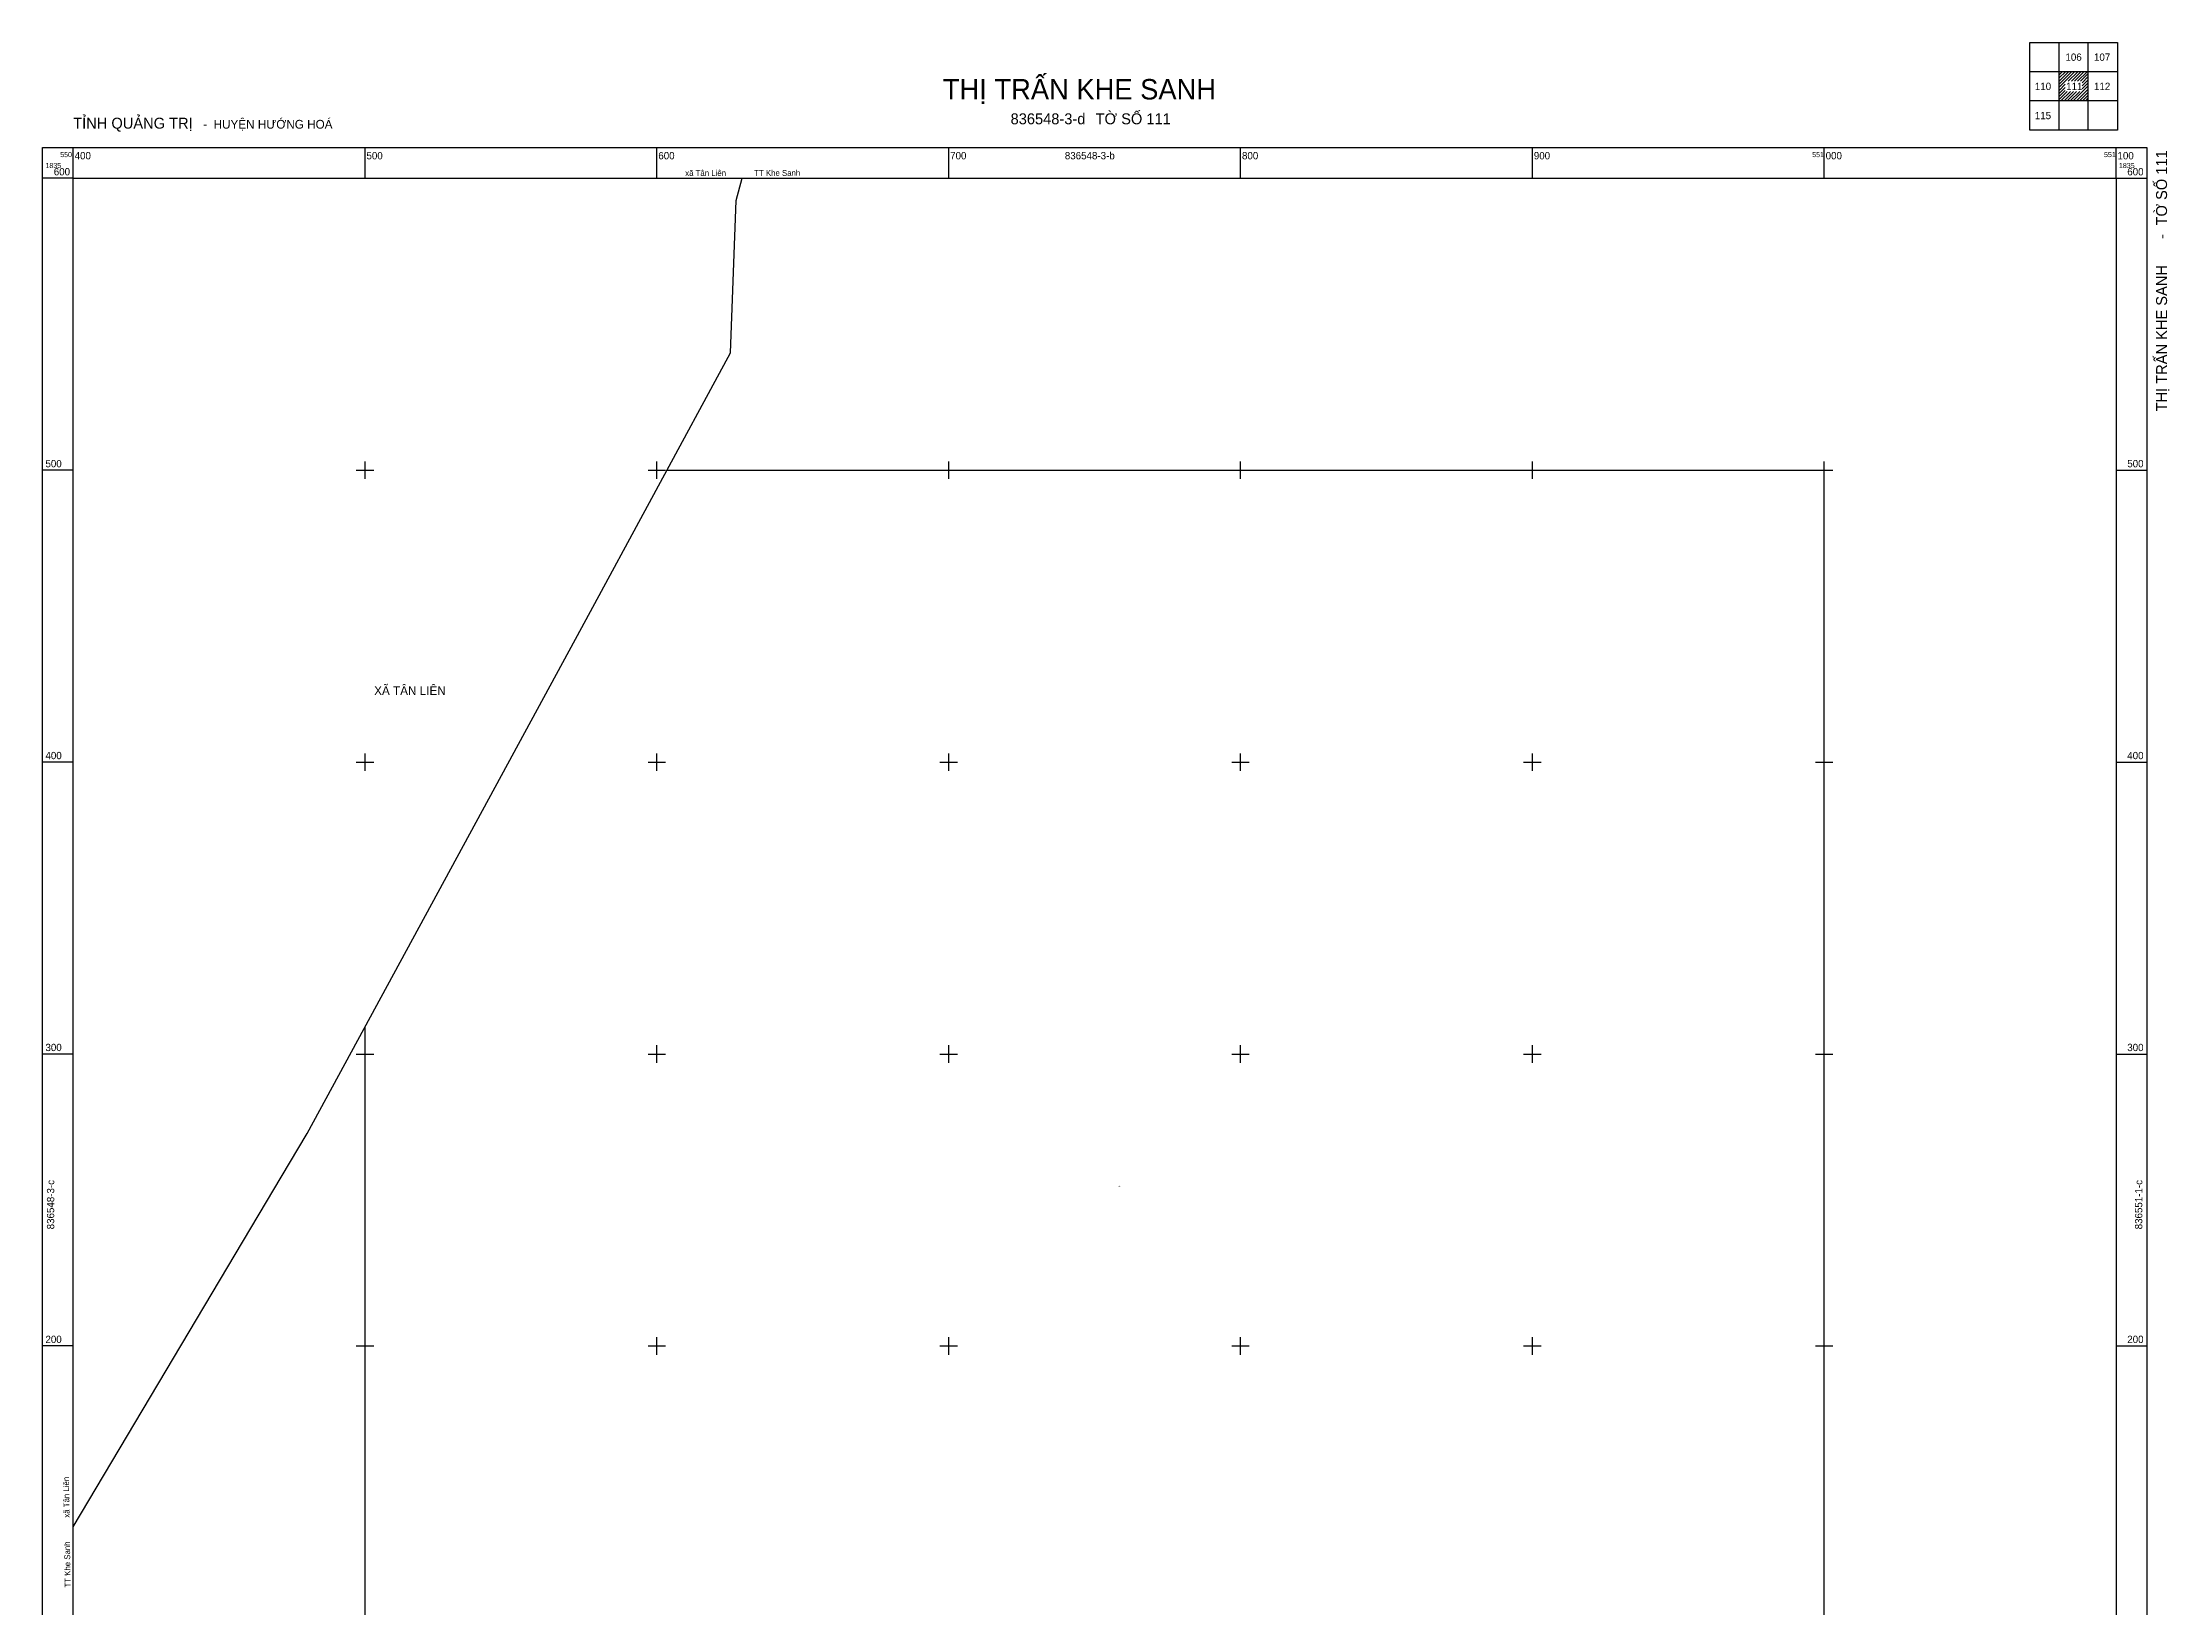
# Model space of a CAD drawing. Extents: x 550390 to 551118, y 1834759 to 1835646.
# Drawn here: x 550390 to 551118, y 1835110 to 1835646 of the extents above; entities that cross this region are included whole.
import ezdxf

# ---------------------------------------------------------------- set-up
doc = ezdxf.new("R2010")
doc.units = 0
for name, color, linetype in [('Level 15', 7, 'Continuous'), ('Level 24', 7, 'Continuous'), ('Level 28', 7, 'Continuous'), ('Level 46', 7, 'Continuous'), ('Level 48', 7, 'Continuous'), ('Level 63', 7, 'Continuous')]:
    doc.layers.add(name, color=color, linetype=linetype)

msp = doc.modelspace()

# ---------------------------------------------------------------- linework, layer by layer
at = {"layer": 'Level 24'}
for p, q in [((550603.46, 1835500), (551000, 1835500)), ((551000, 1835044.81), (551000, 1835500)), ((550500, 1835000), (550500, 1835309.31))]:
    msp.add_line(p, q, dxfattribs=at)
at = {"layer": 'Level 46'}
for points in [[(550574.24, 1835446.14), (550625.29, 1835540.23), (550627.13, 1835592.4), (550629.18, 1835600)], [(550474.11, 1835262.59), (550480.2, 1835272.82), (550574.24, 1835446.14)], [(550400, 1835138.01), (550474.11, 1835262.59)]]:
    msp.add_lwpolyline(points, dxfattribs=at)
at = {"layer": 'Level 63'}
for p, q in [((551080.5, 1835636.49), (551080.51, 1835636.5)), ((551080.5, 1835635.43), (551081.57, 1835636.5)), ((551080.5, 1835634.37), (551082.63, 1835636.5)), ((551080.5, 1835633.31), (551083.69, 1835636.5)), ((551080.5, 1835632.25), (551084.75, 1835636.5)), ((551080.5, 1835631.18), (551085.82, 1835636.5)), ((551083.63, 1835633.25), (551086.88, 1835636.5)), ((551084.69, 1835633.25), (551087.94, 1835636.5)), ((551085.75, 1835633.25), (551089, 1835636.5)), ((551086.81, 1835633.25), (551090.06, 1835636.5)), ((551087.87, 1835633.25), (551090.5, 1835635.88)), ((551088.43, 1835632.75), (551090.5, 1835634.82)), ((551088.43, 1835631.69), (551090.5, 1835633.76)), ((551080.5, 1835630.12), (551082.57, 1835632.19)), ((551080.5, 1835629.06), (551082.57, 1835631.13)), ((551080.5, 1835628), (551082.57, 1835630.07)), ((551080.5, 1835626.94), (551083.31, 1835629.75)), ((551081.12, 1835626.5), (551084.37, 1835629.75)), ((551082.18, 1835626.5), (551085.43, 1835629.75)), ((551083.24, 1835626.5), (551086.49, 1835629.75)), ((551084.3, 1835626.5), (551087.55, 1835629.75)), ((551085.36, 1835626.5), (551090.5, 1835631.64)), ((551086.42, 1835626.5), (551090.5, 1835630.58)), ((551087.48, 1835626.5), (551090.5, 1835629.52)), ((551088.43, 1835630.63), (551090.5, 1835632.7)), ((551088.54, 1835626.5), (551090.5, 1835628.46)), ((551089.6, 1835626.5), (551090.5, 1835627.4))]:
    msp.add_line(p, q, dxfattribs=at)
for points in [[(551100.5, 1835616.5), (551070.5, 1835616.5), (551070.5, 1835646.5), (551100.5, 1835646.5)], [(550389.5, 1835610.5), (551110.5, 1835610.5), (551110.5, 1834889.5), (550389.5, 1834889.5)], [(550400, 1835600), (551100, 1835600), (551100, 1834900), (550400, 1834900)]]:
    msp.add_lwpolyline(points, close=True, dxfattribs=at)
for points in [[(551080.5, 1835616.5), (551080.5, 1835646.5)], [(551090.5, 1835616.5), (551090.5, 1835646.5)], [(551100.5, 1835636.5), (551070.5, 1835636.5)], [(551100.5, 1835626.5), (551070.5, 1835626.5)], [(550400, 1835600), (550400, 1835610.5)], [(550500, 1835600), (550500, 1835610.5)], [(550600, 1835600), (550600, 1835610.5)], [(550700, 1835600), (550700, 1835610.5)], [(550800, 1835600), (550800, 1835610.5)], [(550900, 1835600), (550900, 1835610.5)], [(551000, 1835600), (551000, 1835610.5)], [(551100, 1835600), (551100, 1835610.5)], [(550400, 1835600), (550389.5, 1835600)], [(551100, 1835600), (551110.5, 1835600)], [(550500, 1835497), (550500, 1835503)], [(550600, 1835497), (550600, 1835503)], [(550700, 1835497), (550700, 1835503)], [(550800, 1835497), (550800, 1835503)], [(550900, 1835497), (550900, 1835503)], [(551000, 1835497), (551000, 1835503)], [(550400, 1835500), (550389.5, 1835500)], [(550497, 1835500), (550503, 1835500)], [(550597, 1835500), (550603, 1835500)], [(550697, 1835500), (550703, 1835500)], [(550797, 1835500), (550803, 1835500)], [(550897, 1835500), (550903, 1835500)], [(550997, 1835500), (551003, 1835500)], [(551100, 1835500), (551110.5, 1835500)], [(550500, 1835397), (550500, 1835403)], [(550600, 1835397), (550600, 1835403)], [(550700, 1835397), (550700, 1835403)], [(550800, 1835397), (550800, 1835403)], [(550900, 1835397), (550900, 1835403)], [(551000, 1835397), (551000, 1835403)], [(550400, 1835400), (550389.5, 1835400)], [(550497, 1835400), (550503, 1835400)], [(550597, 1835400), (550603, 1835400)], [(550697, 1835400), (550703, 1835400)], [(550797, 1835400), (550803, 1835400)], [(550897, 1835400), (550903, 1835400)], [(550997, 1835400), (551003, 1835400)], [(551100, 1835400), (551110.5, 1835400)], [(550400, 1835300), (550389.5, 1835300)], [(550497, 1835300), (550503, 1835300)], [(550500, 1835297), (550500, 1835303)], [(550597, 1835300), (550603, 1835300)], [(550600, 1835297), (550600, 1835303)], [(550697, 1835300), (550703, 1835300)], [(550700, 1835297), (550700, 1835303)], [(550797, 1835300), (550803, 1835300)], [(550800, 1835297), (550800, 1835303)], [(550897, 1835300), (550903, 1835300)], [(550900, 1835297), (550900, 1835303)], [(550997, 1835300), (551003, 1835300)], [(551000, 1835297), (551000, 1835303)], [(551100, 1835300), (551110.5, 1835300)], [(550400, 1835200), (550389.5, 1835200)], [(550497, 1835200), (550503, 1835200)], [(550500, 1835197), (550500, 1835203)], [(550597, 1835200), (550603, 1835200)], [(550600, 1835197), (550600, 1835203)], [(550697, 1835200), (550703, 1835200)], [(550700, 1835197), (550700, 1835203)], [(550797, 1835200), (550803, 1835200)], [(550800, 1835197), (550800, 1835203)], [(550897, 1835200), (550903, 1835200)], [(550900, 1835197), (550900, 1835203)], [(550997, 1835200), (551003, 1835200)], [(551000, 1835197), (551000, 1835203)], [(551100, 1835200), (551110.5, 1835200)]]:
    msp.add_lwpolyline(points, dxfattribs=at)

# ---------------------------------------------------------------- texts
at = {"layer": 'Level 15'}
for s, p in [('UBND thị trấn quản lý', (550757.8, 1835254.66)), ('Khối 6', (550758.27, 1835254.54)), ('Khối 6', (550758.27, 1835254.42)), ('RSX', (550758.34, 1835254.78)), ('1', (550758.45, 1835254.9))]:
    msp.add_text(s, height=0.1, dxfattribs=at).set_placement(p)
at = {"layer": 'Level 28'}
for s, rotation, p in [('xã Tân Liên             TT Khe Sanh', 0.08348, (550609.73, 1835600.79)), ('TT Khe Sanh           xã Tân Liên', 90.88263, (550399.13, 1835117.26))]:
    msp.add_text(s, height=2, rotation=rotation, dxfattribs=at).set_placement(p)
at = {"layer": 'Level 48'}
msp.add_text('XÃ TÂN LIÊN', height=3, dxfattribs=at).set_placement((550503.13, 1835422.99))
at = {"layer": 'Level 63'}
for s, height, p in [('106', 2.5, (551082.67, 1835640.25)), ('107', 2.5, (551092.44, 1835640.25)), ('THỊ TRẤN KHE SANH', 7, (550698, 1835627)), ('110', 2.5, (551072.18, 1835630.25)), ('111', 2.5, (551082.91, 1835630.25)), ('112', 2.5, (551092.46, 1835630.25)), ('TỈNH QUẢNG TRỊ', 3.75, (550400, 1835617)), ('  -  HUYỆN HƯỚNG HOÁ', 3, (550442.32, 1835617)), ('836548-3-d', 3.75, (550721.21, 1835618.5)), ('TỜ SỐ 111', 3.75, (550750.35, 1835618.5)), ('115', 2.5, (551072.17, 1835620.25)), ('1835', 1.75, (550390.5, 1835603.5)), ('550', 1.75, (550395.55, 1835607.25)), ('400', 2.5, (550400.5, 1835606.5)), ('500', 2.5, (550500.5, 1835606.5)), ('600', 2.5, (550600.5, 1835606.5)), ('700', 2.5, (550700.5, 1835606.5)), ('836548-3-b', 2.5, (550739.8, 1835606.5)), ('800', 2.5, (550800.5, 1835606.5)), ('900', 2.5, (550900.5, 1835606.5)), ('551', 1.75, (550995.88, 1835607.25)), ('000', 2.5, (551000.5, 1835606.5)), ('551', 1.75, (551095.88, 1835607.25)), ('100', 2.5, (551100.5, 1835606.5)), ('1835', 1.75, (551101, 1835603.5)), ('600', 2.5, (550393.35, 1835601)), ('600', 2.5, (551103.85, 1835601)), ('500', 2.5, (550390.5, 1835501)), ('500', 2.5, (551103.85, 1835501)), ('400', 2.5, (550390.5, 1835401)), ('400', 2.5, (551103.85, 1835401)), ('300', 2.5, (550390.5, 1835301)), ('300', 2.5, (551103.85, 1835301)), ('200', 2.5, (550390.5, 1835201)), ('200', 2.5, (551103.85, 1835201))]:
    msp.add_text(s, height=height, dxfattribs=at).set_placement(p)
for s, height, p in [('TỜ SỐ 111', 3.75, (551117.48, 1835583.83)), (' - ', 3.75, (551117.48, 1835577.83)), ('THỊ TRẤN KHE SANH', 3.75, (551117.48, 1835520.13)), ('836548-3-c', 2.5, (550393.5, 1835239.94)), ('836551-1-c', 2.5, (551109, 1835239.94))]:
    msp.add_text(s, height=height, rotation=90, dxfattribs=at).set_placement(p)

doc.saveas('drawing.dxf')
